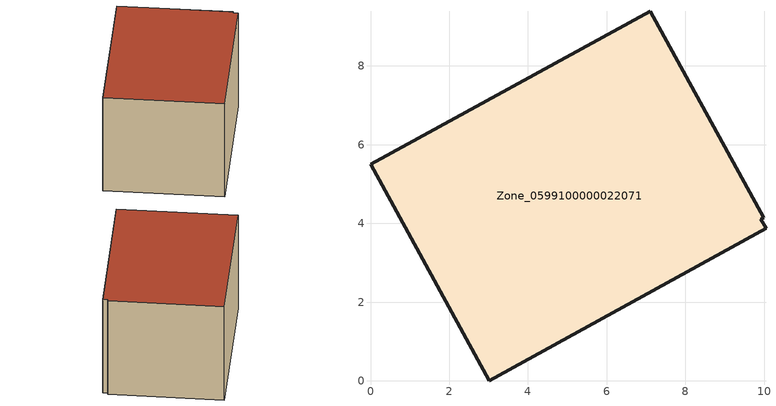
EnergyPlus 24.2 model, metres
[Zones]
Zone_0599100000022071
 floor ground (C_G): 0,5.5 7.11,9.39 9.98,4.14 9.92,4.11 10.05,3.88 3.01,0 z0
 wall outside (C_F): 7.11,9.39 0,5.5 3.01,0 10.05,3.88 9.92,4.11 9.98,4.14 7.11,9.39 z0:5.86
 roof outside (C_R): 3.01,0 10.05,3.88 9.92,4.11 9.98,4.14 7.11,9.39 0,5.5 z5.86
[BUILDING]
Pand.0599100000022071: North Axis=0; Terrain=City; Loads Convergence Tolerance Value=0.04; Temperature Convergence Tolerance Value=0.4; Solar Distribution=FullExterior; Maximum Number of Warmup Days=25; Minimum Number of Warmup Days=1
[Site:Location]
Rotterdam.The.Hague.AP_ZH_NLD Design_Conditions: Latitude=51.96; Longitude=4.45; Time Zone=1; Elevation=-4.5
[SITE:GROUNDTEMPERATURE:BUILDINGSURFACE]
18, 18, 18, 18, 18, 18, 18, 18, 18, 18, 18, 18
[MATERIAL] Thermal Absorptance=0.9; Solar Absorptance=0.7; Visible Absorptance=0.7
Name | Roughness | Thickness | Conductivity | Density | Specific Heat
G.TC.1946-1964 | MediumSmooth | 0.15 | 1 | 540 | 1210
F.TC.1946-1964 | Rough | 0.3 | 0.857143 | 1920 | 840
R.TC.1946-1964 | MediumRough | 0.2 | 0.235294 | 1500 | 1000
[CONSTRUCTION]
C_G: G.TC.1946-1964
C_F: F.TC.1946-1964
C_R: R.TC.1946-1964
[ZONE]
Zone_0599100000022071: Type=1; Multiplier=1; Ceiling Height=Autocalculate; Volume=Autocalculate; Floor Area=autocalculate; Part of Total Floor Area=Yes
[ZONEINFILTRATION:DESIGNFLOWRATE]
Infil_Zone_0599100000022071: Zone or ZoneList or Space or SpaceList=Zone_0599100000022071; Schedule=AlwaysOn; Design Flow Rate Calculation Method=Flow/Area; Flow Rate per Floor Area=0.003; Constant Term Coefficient=1; Temperature Term Coefficient=0; Velocity Term Coefficient=0; Velocity Squared Term Coefficient=0
[HVACTEMPLATE:ZONE:IDEALLOADSAIRSYSTEM]
Zone_0599100000022071: Maximum Heating Supply Air Temperature=50; Minimum Cooling Supply Air Temperature=13; Maximum Heating Supply Air Humidity Ratio=0.0156; Minimum Cooling Supply Air Humidity Ratio=0.0077; Heating Limit=NoLimit; Cooling Limit=NoLimit; Dehumidification Control Type=ConstantSensibleHeatRatio; Cooling Sensible Heat Ratio=0.7; Dehumidification Setpoint=60; Humidification Control Type=None; Humidification Setpoint=30; Outdoor Air Method=None; Outdoor Air Flow Rate per Person=0.00944; Outdoor Air Flow Rate per Zone Floor Area=0; Outdoor Air Flow Rate per Zone=0; Demand Controlled Ventilation Type=None; Outdoor Air Economizer Type=NoEconomizer; Heat Recovery Type=None; Sensible Heat Recovery Effectiveness=0.7; Latent Heat Recovery Effectiveness=0.65
[ZONECONTROL:THERMOSTAT]
ThermostatControl_Zone_0599100000022071: Zone or ZoneList=Zone_0599100000022071; Control Type Schedule=DualSetpointControlType; Control 1=Thermostat_Zone_0599100000022071; Temperature Difference Between Cutout And Setpoint=0
[THERMOSTATSETPOINT:DUALSETPOINT]
Thermostat_Zone_0599100000022071: Heating Setpoint Temperature Schedule=HeatingSetpoint_Zone_0599100000022071; Cooling Setpoint Temperature Schedule=CoolingSetpoint_Zone_0599100000022071
[SCHEDULE:COMPACT]
HeatingSetpoint_Zone_0599100000022071: Through: 12/31, For: AllDays, Until: 24:00, 21
CoolingSetpoint_Zone_0599100000022071: Through: 12/31, For: AllDays, Until: 24:00, 24
DualSetpointControlType: Through: 12/31, For: AllDays, Until: 24:00, 4
AlwaysOn: Through: 12/31, For: AllDays, Until: 24:00, 1
